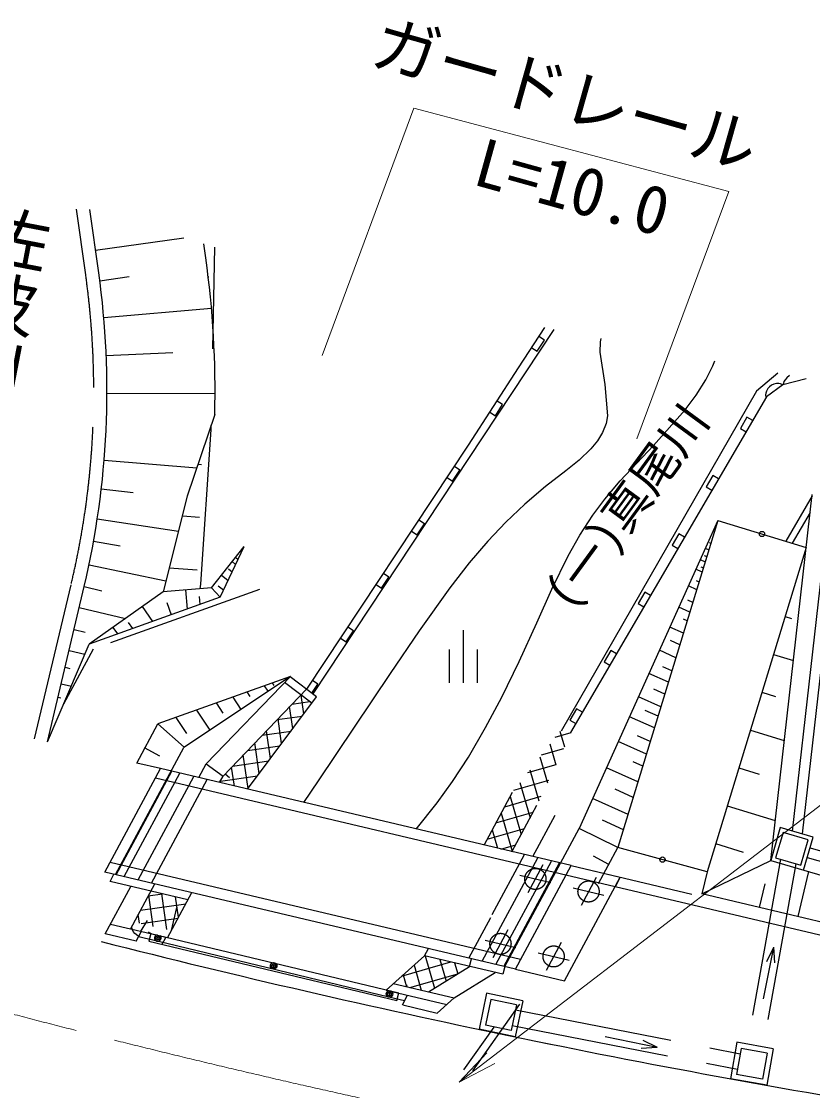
# Model space of a CAD drawing. Units: millimetres, scale not verified. Extents: x 40000 to 680000, y 20000 to 380000.
# Drawn here: x 199641 to 229634, y 263447 to 303964 of the extents above; entities that cross this region are included whole.
import ezdxf
from ezdxf.enums import TextEntityAlignment as Align

# ---------------------------------------------------------------- set-up
doc = ezdxf.new("R2010")
doc.units = ezdxf.units.MM
doc.header["$LTSCALE"] = 1000
doc.linetypes.add('CHAIN', pattern=[18.5, 12, -1.5, 3.5, -1.5])
doc.linetypes.add('DASHED', pattern=[7.5, 6, -1.5])
for name, color, linetype, lineweight in [('M-BGD', 7, 'Continuous', 25), ('M-BGD-EXST', 7, 'Continuous', 25), ('M-BMK', 2, 'CHAIN', 13), ('M-STR-HTXT', 7, 'Continuous', 13), ('M-STR-STR1', 1, 'Continuous', 25)]:
    doc.layers.add(name, color=color, linetype=linetype, lineweight=lineweight)
doc.layers.add('M-BMK-HTXT', color=7, linetype='Continuous')
doc.styles.add('@ＭＳ ゴシック', font='')
doc.styles.add('ＭＳ ゴシック', font='')
doc.styles.get('@ＭＳ ゴシック').set_extended_font_data('@MS Gothic')
doc.styles.get('ＭＳ ゴシック').set_extended_font_data('MS Gothic')

# ---------------------------------------------------------------- blocks, each defined once
blk = doc.blocks.new('open_arrow')
at = {"color": 0, "linetype": 'Continuous', "lineweight": -2}
blk.add_lwpolyline([(7.5, 1.25), (0, 0), (7.5, -1.25)], dxfattribs=at)

msp = doc.modelspace()

# ---------------------------------------------------------------- linework, layer by layer
at = {"layer": 'M-BGD', "linetype": 'DASHED'}
for p, q in [((202079, 294366), (201732, 296842)), ((221584, 291816), (221572, 291431)), ((221605, 291944), (221584, 291816)), ((221572, 291431), (221756, 290207)), ((225848, 290908), (225925, 291101)), ((225583, 290385), (225848, 290908)), ((221756, 290207), (221860, 289022)), ((225220, 289803), (225583, 290385)), ((224807, 289247), (225220, 289803)), ((221860, 289022), (221806, 288727)), ((223601, 287891), (224807, 289247)), ((221806, 288727), (221673, 288386)), ((221673, 288386), (221477, 288067)), ((221228, 287764), (220782, 287336)), ((221477, 288067), (221228, 287764)), ((222342, 286554), (223601, 287891)), ((220782, 287336), (220280, 286929)), ((220280, 286929), (219514, 286344)), ((221753, 285860), (222342, 286554)), ((219514, 286344), (218726, 285673)), ((218726, 285673), (218001, 284984)), ((221299, 285247), (221753, 285860)), ((220814, 284492), (221299, 285247)), ((218001, 284984), (217326, 284271)), ((226042, 285051), (229389, 284027)), ((220373, 283711), (220814, 284492)), ((217326, 284271), (216615, 283441)), ((219752, 282455), (220373, 283711)), ((216615, 283441), (215883, 282502)), ((200145, 276776), (201536, 282661)), ((208663, 282441), (202372, 280191)), ((215883, 282502), (214719, 280868)), ((219175, 281170), (219752, 282455)), ((214719, 280868), (213625, 279247)), ((218516, 279711), (219175, 281170)), ((201249, 278105), (202372, 280191)), ((217849, 278358), (218516, 279711)), ((213625, 279247), (210886, 275184)), ((217239, 277205), (217849, 278358)), ((216585, 276081), (217239, 277205)), ((215989, 275158), (216585, 276081)), ((204915, 275649), (204016, 275861)), ((203541, 271555), (205651, 275475)), ((204065, 271431), (206175, 275351)), ((204568, 271312), (206678, 275232)), ((210886, 275184), (210335, 274368)), ((215406, 274348), (215989, 275158)), ((214610, 273358), (215406, 274348)), ((217492, 270124), (218712, 272389)), ((225633, 271744), (222253, 272659)), ((217106, 268350), (219216, 272270)), ((217630, 268226), (219740, 272146)), ((219410, 271998), (218841, 270941)), ((220475, 271973), (222339, 271532)), ((228422, 272214), (227123, 265009)), ((229001, 272046), (227713, 264902)), ((218541, 271607), (219709, 271332)), ((220229, 267612), (222339, 271532)), ((221425, 271522), (220856, 270465)), ((220557, 271131), (221724, 270855)), ((216602, 268469), (217431, 270010)), ((204548, 269406), (204462, 269454)), ((218085, 269536), (217516, 268480)), ((204978, 268994), (205112, 269252)), ((217217, 269146), (218384, 268870)), ((220100, 269060), (219531, 268004)), ((219232, 268670), (220400, 268394)), ((218365, 268053), (220229, 267612)), ((212410, 258084), (218538, 266719)), ((218370, 266504), (226890, 264847)), ((212069, 258121), (217557, 265856)), ((218248, 265916), (226784, 264257))]:
    msp.add_line(p, q, dxfattribs=at)
at = {"layer": 'M-BGD'}
for p, q in [((202574, 294435), (202238, 296835)), ((202454, 295294), (205802, 295763)), ((206631, 295004), (206556, 295537)), ((206895, 291550), (206974, 295411)), ((202614, 294137), (203724, 294293)), ((206694, 294283), (206744, 294286)), ((206848, 293078), (202767, 292727)), ((219825, 292292), (210695, 278479)), ((218481, 290834), (219483, 292359)), ((219193, 291462), (219468, 291880)), ((219468, 291880), (219259, 292017)), ((202858, 291307), (205386, 291413)), ((218984, 291600), (219193, 291462)), ((216590, 287903), (218481, 290834)), ((228320, 290633), (227502, 289946)), ((228751, 290551), (228650, 290463)), ((228502, 290198), (227881, 289731)), ((227999, 290120), (227932, 290050)), ((228076, 290178), (227999, 290120)), ((228162, 290223), (228076, 290178)), ((228268, 290243), (228162, 290223)), ((228348, 290243), (228268, 290243)), ((228415, 290233), (228348, 290243)), ((228502, 290198), (228415, 290233)), ((229387, 290424), (228502, 290198)), ((228544, 290312), (228511, 290201)), ((228587, 290385), (228544, 290312)), ((228650, 290463), (228587, 290385)), ((202888, 289878), (206966, 289867)), ((227502, 289946), (220107, 277066)), ((227881, 289731), (220456, 277018)), ((227862, 289877), (227853, 289810)), ((227853, 289810), (227863, 289717)), ((227885, 289954), (227862, 289877)), ((227932, 290050), (227885, 289954)), ((217610, 289023), (217881, 289443)), ((217881, 289443), (217671, 289579)), ((206971, 289062), (205931, 285969)), ((217400, 289158), (217610, 289023)), ((227146, 288967), (226894, 288536)), ((227362, 288841), (227146, 288967)), ((206441, 282639), (206832, 288497)), ((206832, 288497), (206836, 288660)), ((226894, 288536), (227110, 288410)), ((210459, 278664), (216590, 287903)), ((229246, 273172), (230899, 287756)), ((202779, 287334), (206293, 287047)), ((206341, 287188), (206473, 287178)), ((215987, 286542), (216264, 286959)), ((216264, 286959), (216056, 287097)), ((228876, 273280), (230417, 286876)), ((215779, 286681), (215987, 286542)), ((225855, 286756), (225602, 286325)), ((226070, 286630), (225855, 286756)), ((202672, 286252), (203877, 286113)), ((225602, 286325), (225818, 286199)), ((205931, 285969), (205011, 282349)), ((228046, 272167), (229617, 286040)), ((229611, 285980), (228619, 284263)), ((229540, 285358), (228864, 284188)), ((202520, 285118), (205596, 284650)), ((205743, 285228), (206390, 285178)), ((214641, 284514), (214918, 284930)), ((214918, 284930), (214709, 285069)), ((226042, 285051), (220781, 273385)), ((226042, 285051), (222253, 272659)), ((214433, 284652), (214641, 284514)), ((224563, 284545), (224311, 284114)), ((224779, 284419), (224563, 284545)), ((202381, 284273), (203386, 284093)), ((206849, 282503), (208083, 284061)), ((207176, 282144), (208083, 284061)), ((224311, 284114), (224527, 283988)), ((229389, 284027), (225633, 271744)), ((225709, 284221), (225778, 284190)), ((207850, 283568), (207784, 283620)), ((225523, 283728), (225623, 283683)), ((225566, 283997), (225701, 283936)), ((202205, 283368), (205116, 282760)), ((205243, 283261), (206307, 283179)), ((207764, 283388), (207632, 283492)), ((225376, 283574), (225564, 283489)), ((225400, 283297), (225493, 283256)), ((207473, 282773), (207221, 282972)), ((207627, 283097), (207495, 283201)), ((213295, 282485), (213571, 282902)), ((213571, 282902), (213363, 283040)), ((225444, 283095), (225208, 283201)), ((200632, 276660), (202022, 282546)), ((202022, 282546), (202688, 282389)), ((206849, 282503), (205011, 282349)), ((205859, 282420), (205920, 281695)), ((206421, 282467), (206441, 282639)), ((207176, 282144), (206849, 282503)), ((207303, 282412), (207107, 282567)), ((213087, 282624), (213295, 282485)), ((225240, 282428), (224923, 282571)), ((225328, 282718), (225228, 282763)), ((205011, 282349), (202217, 280370)), ((207176, 282144), (202217, 280370)), ((206414, 281862), (206388, 282166)), ((223272, 282334), (223020, 281903)), ((223488, 282208), (223272, 282334)), ((225093, 281949), (224899, 282036)), ((201834, 281750), (203583, 281337)), ((204219, 281788), (204616, 281228)), ((205157, 281942), (205322, 281481)), ((223020, 281903), (223235, 281776)), ((224981, 281583), (224563, 281772)), ((203689, 281187), (203849, 280962)), ((224879, 281248), (224745, 281308)), ((228590, 281412), (228833, 281338)), ((201638, 280918), (202057, 280819)), ((203109, 281002), (203285, 280752)), ((211949, 280457), (212225, 280873)), ((212225, 280873), (212017, 281012)), ((224735, 280778), (224220, 281011)), ((211740, 280595), (211949, 280457)), ((224603, 280345), (224248, 280505)), ((200632, 276661), (202217, 280370)), ((201451, 280127), (202052, 279985)), ((221980, 280123), (221728, 279692)), ((222196, 279997), (221980, 280123)), ((224451, 279849), (223824, 280132)), ((228151, 279978), (228904, 279747)), ((221728, 279692), (221944, 279565)), ((201300, 279490), (201479, 279448)), ((224167, 278920), (223427, 279253)), ((224300, 279354), (223952, 279511)), ((201152, 278865), (201535, 278774)), ((209842, 279145), (204816, 277348)), ((209842, 279145), (205802, 276451)), ((209842, 279145), (206649, 275833)), ((208849, 278790), (208989, 278581)), ((209146, 278897), (209212, 278797)), ((210653, 278132), (209614, 278909)), ((210833, 278372), (209826, 279125)), ((210656, 278510), (210879, 278845)), ((210879, 278845), (210671, 278983)), ((201032, 278354), (201136, 278329)), ((210445, 278662), (207287, 275367)), ((207652, 278362), (207966, 277892)), ((208189, 278554), (208306, 278379)), ((208212, 274870), (210833, 278372)), ((210352, 277730), (210251, 278432)), ((223882, 277987), (223029, 278371)), ((224029, 278470), (223614, 278657)), ((227713, 278543), (228223, 278387)), ((207022, 278137), (207278, 277753)), ((209929, 277164), (209809, 277998)), ((209897, 278090), (210578, 278188)), ((205493, 277590), (205904, 276974)), ((206276, 277870), (206790, 277100)), ((209335, 277504), (210286, 277641)), ((209505, 276597), (209369, 277540)), ((220689, 277912), (220437, 277481)), ((220905, 277786), (220689, 277912)), ((223638, 277189), (222689, 277617)), ((223774, 277636), (223287, 277855)), ((204016, 275861), (204816, 277348)), ((204816, 277348), (205807, 276462)), ((220437, 277481), (220653, 277354)), ((208773, 276918), (209862, 277074)), ((209081, 276031), (208930, 277082)), ((219876, 276840), (220481, 277014)), ((220057, 277073), (220228, 276478)), ((223481, 276677), (223000, 276894)), ((227274, 277109), (228561, 276715)), ((203208, 271633), (205802, 276451)), ((204297, 276450), (204883, 276135)), ((208212, 276332), (209438, 276508)), ((208657, 275465), (208491, 276623)), ((219355, 276170), (220197, 276412)), ((219677, 276584), (219905, 275792)), ((223335, 276200), (222267, 276681)), ((207650, 275746), (209015, 275942)), ((208234, 274899), (208052, 276165)), ((219298, 276095), (219582, 275107)), ((203238, 271626), (205348, 275546)), ((206365, 275306), (206649, 275833)), ((206649, 275833), (207287, 275367)), ((207716, 274987), (207612, 275707)), ((218835, 275499), (219914, 275810)), ((218918, 275607), (219260, 274422)), ((223013, 275146), (221818, 275684)), ((223194, 275739), (222831, 275903)), ((226835, 275674), (227612, 275437)), ((222143, 271168), (204719, 275284)), ((207154, 275120), (207287, 275367)), ((207183, 275174), (208591, 275376)), ((207193, 275110), (207184, 275175)), ((207362, 275445), (207534, 275309)), ((218314, 274829), (219630, 275208)), ((218539, 275118), (218924, 273779)), ((217179, 272751), (218258, 274756)), ((222834, 274560), (222155, 274867)), ((217962, 274207), (219346, 274606)), ((218170, 274592), (218585, 273149)), ((222636, 273911), (221292, 274517)), ((217631, 273591), (219042, 273998)), ((217831, 273963), (218247, 272520)), ((218237, 272501), (219182, 274258)), ((226397, 274240), (228217, 273683)), ((219026, 272315), (219870, 273883)), ((222459, 273334), (221663, 273693)), ((217299, 272975), (218711, 273382)), ((217492, 273333), (217695, 272629)), ((217962, 268148), (220781, 273385)), ((222253, 272659), (220781, 273385)), ((228408, 273416), (228046, 272167)), ((228511, 273230), (228231, 272269)), ((229657, 273053), (228408, 273416)), ((229471, 272951), (228511, 273230)), ((217810, 272602), (218379, 272766)), ((225958, 272806), (227002, 272486)), ((229192, 271990), (229471, 272951)), ((229294, 271805), (229657, 273053)), ((221908, 272019), (221333, 272328)), ((221516, 271291), (222253, 272659)), ((229433, 272285), (235164, 270619)), ((229539, 272650), (235270, 270984)), ((218561, 268417), (203002, 272093)), ((217932, 268155), (220042, 272075)), ((220475, 271973), (225060, 270890)), ((225435, 270904), (228046, 272167)), ((228046, 272167), (235024, 270139)), ((228231, 272269), (229192, 271990)), ((203002, 271374), (203149, 271647)), ((222339, 271532), (222143, 271168)), ((225633, 271744), (225434, 270904)), ((229085, 270041), (229488, 271748)), ((202818, 269382), (203790, 271188)), ((205954, 270676), (203002, 271374)), ((203774, 269567), (204697, 271282)), ((244223, 265952), (222143, 271168)), ((227625, 270386), (227835, 271277)), ((204453, 270828), (204987, 270905)), ((204639, 269672), (204468, 270856)), ((205161, 269548), (204966, 270910)), ((205179, 269236), (206102, 270950)), ((205599, 270016), (205489, 270786)), ((244338, 266438), (225434, 270904)), ((204158, 270281), (205874, 270528)), ((205326, 269509), (205533, 270384)), ((204116, 269795), (204070, 270116)), ((204409, 269895), (204149, 269459)), ((204183, 269779), (205580, 269980)), ((205179, 269236), (203015, 269747)), ((203844, 269566), (203825, 269649)), ((203884, 269474), (203844, 269566)), ((203947, 269397), (203884, 269474)), ((203991, 269105), (204188, 269470)), ((203991, 269105), (202818, 269382)), ((204050, 269310), (203947, 269397)), ((204142, 269267), (204050, 269310)), ((204298, 269229), (204142, 269267)), ((204784, 269112), (204298, 269229)), ((204548, 269406), (204559, 269425)), ((213565, 266988), (204784, 269112)), ((214922, 268558), (215069, 268831)), ((227768, 266923), (228163, 268884)), ((227896, 268346), (228163, 268884)), ((228201, 268285), (228163, 268884)), ((214922, 268558), (213463, 267258)), ((214052, 267783), (215922, 268322)), ((214915, 268552), (214929, 268556)), ((217893, 267856), (214922, 268558)), ((214945, 268552), (215298, 267328)), ((215503, 268421), (215739, 267601)), ((216062, 268289), (216181, 267875)), ((216631, 268154), (216700, 268446)), ((214111, 267836), (214241, 267383)), ((214366, 267353), (216185, 267877)), ((214525, 268204), (214800, 267251)), ((215071, 267187), (216631, 268154)), ((216045, 266957), (217606, 267924)), ((216620, 268157), (216622, 268148)), ((217962, 268148), (217893, 267856)), ((213736, 267502), (216045, 266957)), ((214236, 267459), (214257, 267400)), ((213463, 267258), (215772, 266713)), ((214083, 266701), (214277, 267066)), ((217277, 267140), (216991, 265770)), ((218648, 266854), (217277, 267140)), ((214159, 266844), (213565, 266988)), ((214096, 266698), (215407, 266388)), ((216045, 266957), (215407, 266388)), ((217432, 266904), (217228, 265925)), ((218411, 266700), (217432, 266904)), ((218411, 266700), (218207, 265721)), ((218648, 266854), (218362, 265484)), ((218207, 265721), (217228, 265925)), ((218362, 265484), (216991, 265770)), ((221776, 265494), (223736, 265098)), ((219019, 265348), (219774, 265200)), ((223138, 265060), (223736, 265098)), ((223199, 265365), (223736, 265098)), ((226765, 265277), (226516, 263899)), ((226926, 265044), (226749, 264060)), ((228142, 265028), (226765, 265277)), ((227910, 264867), (226926, 265044)), ((228142, 265028), (227894, 263650)), ((227910, 264867), (227733, 263883)), ((227894, 263650), (226516, 263899)), ((227733, 263883), (226749, 264060))]:
    msp.add_line(p, q, dxfattribs=at)
for centre, radius in [((227715, 284539), 100), ((223943, 272201), 100), ((204813, 269233), 75), ((204813, 269233), 25), ((209204, 268171), 125), ((209204, 268171), 75), ((209204, 268171), 25), ((213594, 267109), 125), ((213594, 267109), 75), ((213594, 267109), 25)]:
    msp.add_circle(centre, radius, dxfattribs=at)
at = {"layer": 'M-BGD', "linetype": 'DASHED'}
for centre in [(219125, 271469), (221140, 270993), (217801, 269008), (219816, 268532)]:
    msp.add_circle(centre, 400, dxfattribs=at)
at = {"layer": 'M-BGD'}
for centre, radius, start, end in [((170636, 289961), 36346, 358.578, 7.968), ((170636, 289961), 32250, 346.708, 7.968), ((290462, 614617), 356500, 255.74276, 260.85759), ((204813, 269233), 125, 102.4739, 43.5843)]:
    msp.add_arc(centre, radius, start, end, dxfattribs=at)
at = {"layer": 'M-BGD', "linetype": 'DASHED'}
msp.add_arc((170636, 289961), 31750, 346.708, 7.968, dxfattribs=at)
at = {"layer": 'M-BGD-EXST'}
for p, q in [((216385, 280899), (216385, 278899)), ((215852, 280166), (215851, 278899)), ((216918, 280166), (216918, 278899))]:
    msp.add_line(p, q, dxfattribs=at)
at = {"layer": 'M-BMK'}
msp.add_arc((290462, 614616), 360000, 250.07903, 265.75571, dxfattribs=at)
at = {"layer": 'M-STR-HTXT'}
for p, q in [((211040, 291307), (214523, 300680)), ((214523, 300680), (226459, 297513)), ((222975, 288140), (226459, 297513))]:
    msp.add_line(p, q, dxfattribs=at)
msp.add_lwpolyline([(216241, 263766), (237998, 280446), (247748, 280445)], dxfattribs=at)
at = {"layer": 'M-STR-STR1'}
for p, q in [((202805, 271729), (204915, 275649)), ((220475, 271973), (204915, 275649)), ((218365, 268053), (220475, 271973)), ((218365, 268053), (202805, 271729)), ((204548, 269406), (204478, 269114)), ((204478, 269114), (213874, 266858)), ((204548, 269406), (213944, 267150)), ((213874, 266858), (213944, 267150))]:
    msp.add_line(p, q, dxfattribs=at)

# ---------------------------------------------------------------- block references
at = {"layer": 'M-STR-HTXT', "xscale": 200, "yscale": 200, "rotation": 37.5}
msp.add_blockref('open_arrow', (216241, 263766), dxfattribs=at)

# ---------------------------------------------------------------- texts
at = {"layer": 'M-BGD', "style": 'ＭＳ ゴシック'}
msp.add_text('(一)真尾川', height=1320, rotation=53.779, dxfattribs=at).set_placement((220773, 281338), align=Align.BOTTOM_LEFT)
at = {"layer": 'M-BMK-HTXT', "style": '@ＭＳ ゴシック'}
msp.add_text('佐波川自転車道線', height=1833, rotation=259.134, dxfattribs=at).set_placement((195888, 277343), align=Align.MIDDLE_RIGHT)
at = {"layer": 'M-STR-HTXT', "style": 'ＭＳ ゴシック'}
for s, rotation, p in [('ガードレール\u3000', 344.15, (221071, 299450)), ('L=10.0', 344.469, (220139, 296272))]:
    msp.add_text(s, height=1833, rotation=rotation, dxfattribs=at).set_placement(p, align=Align.BOTTOM_CENTER)

doc.saveas('drawing.dxf')
